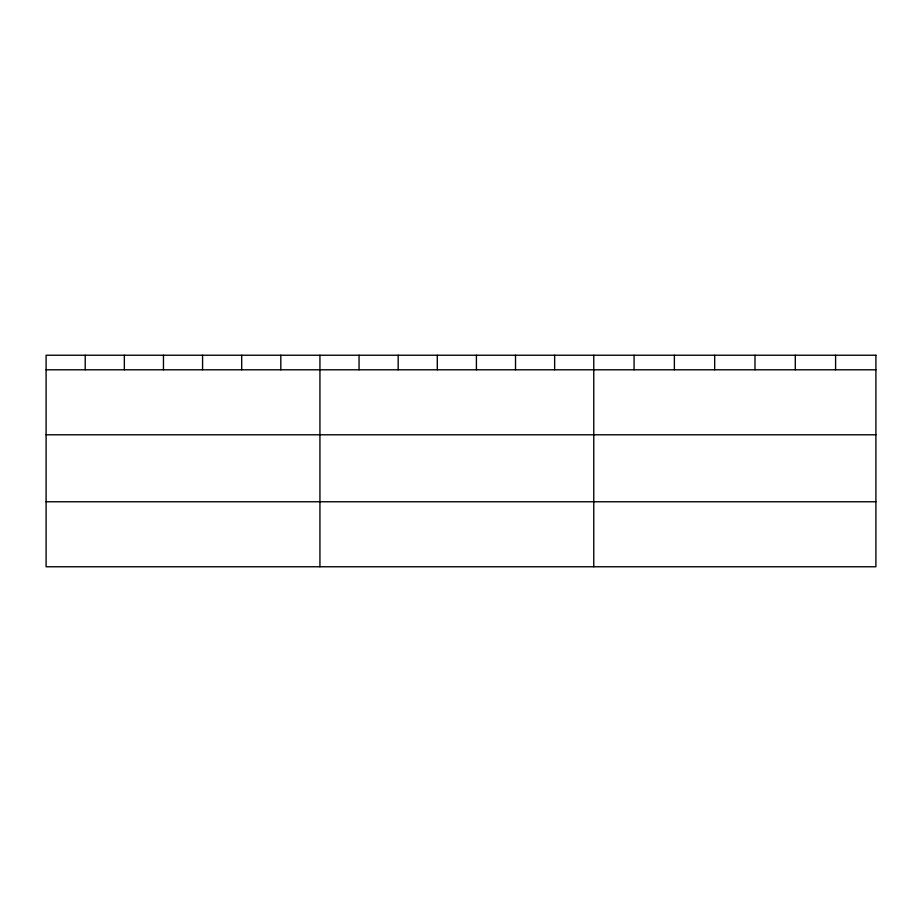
<?xml version="1.0" encoding="UTF-8"?>
<svg xmlns="http://www.w3.org/2000/svg" width="922" height="922" viewBox="0 0 922 922"><rect width="100%" height="100%" fill="white"/><g stroke="black" fill="none" stroke-linecap="round" stroke-linejoin="round"><path stroke-width="1.38" d="M46.1 369.791L875.9 369.791M46.1 434.792L875.9 434.792M46.1 501.764L875.9 501.764M835.597 355.235L835.597 369.791M795.294 355.235L795.294 369.791M754.991 355.235L754.991 369.791M714.677 355.235L714.677 369.791M674.374 355.235L674.374 369.791M634.071 355.235L634.071 369.791M593.768 355.235L593.768 566.765M554.652 355.235L554.652 369.791M515.525 355.235L515.525 369.791M476.409 355.235L476.409 369.791M437.293 355.235L437.293 369.791M398.177 355.235L398.177 369.791M359.05 355.235L359.05 369.791M319.934 355.235L319.934 566.765M280.818 355.235L280.818 369.791M241.691 355.235L241.691 369.791M202.575 355.235L202.575 369.791M163.459 355.235L163.459 369.791M124.343 355.235L124.343 369.791M85.216 355.235L85.216 369.791M875.9 355.235L46.1 355.235L46.1 566.765L875.9 566.765L875.9 355.235"/></g></svg>
